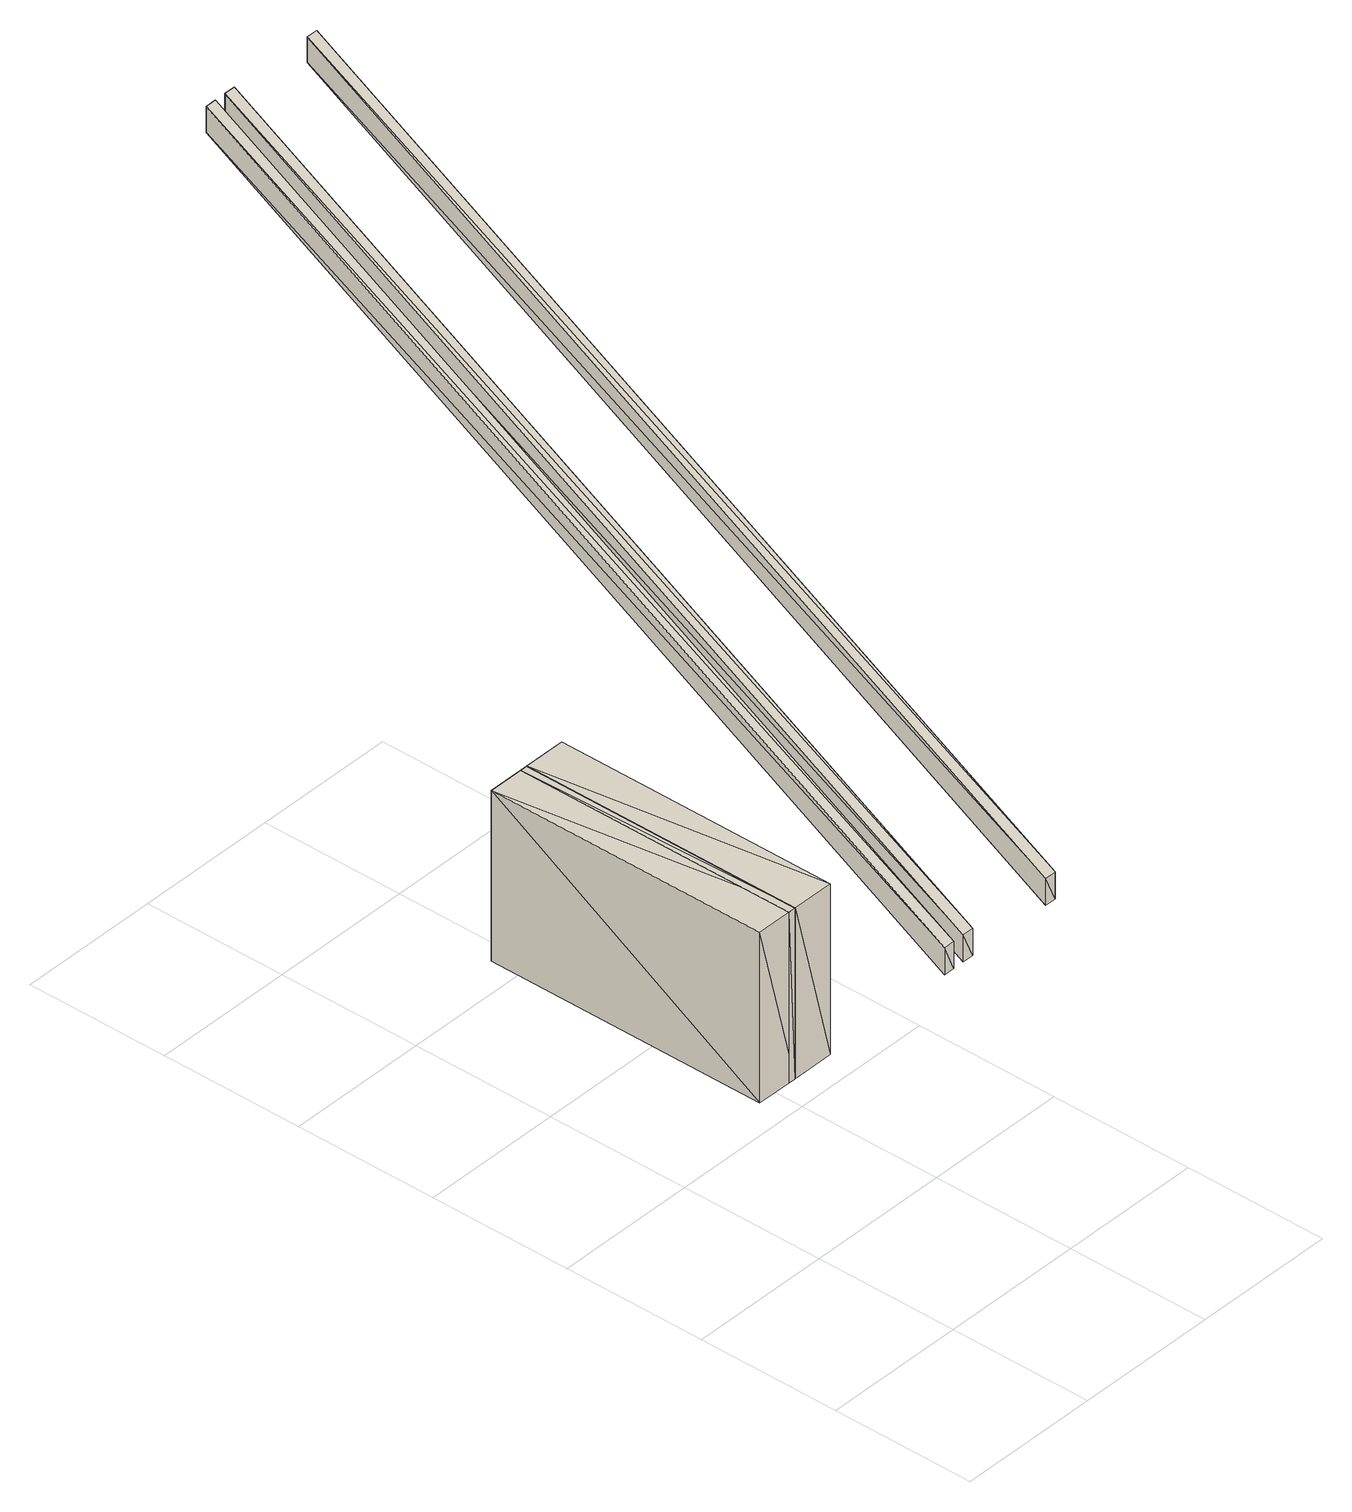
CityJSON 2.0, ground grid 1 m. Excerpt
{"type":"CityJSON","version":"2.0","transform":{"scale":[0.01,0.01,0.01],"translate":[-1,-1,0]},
"CityObjects":{
"building1":{"type":"Building","attributes":{"info":{"id":37833,"type":"IfcMember","GlobalId":"3ePWkSzvLApwXTt3b0I2nV","OwnerHistory":"#12","Name":"Sparren-21","ObjectPlacement":"#37816","Representation":"#37829","Tag":"7D626D3E-AA80-4308-86-DA-76F09E2350F5"},"psets":{"Pset_BeamCommon":{"Slope":{"id":37838,"class":"IfcPropertySingleValue","value":1718.87,"value_type":"IfcPlaneAngleMeasure"},"IsExternal":{"id":37839,"class":"IfcPropertySingleValue","value":false,"value_type":"IfcBoolean"},"LoadBearing":{"id":37840,"class":"IfcPropertySingleValue","value":true,"value_type":"IfcBoolean"},"id":37841},"AC_Pset_Name":{"Name":{"id":37850,"class":"IfcPropertySingleValue","value":"Sparren-21","value_type":"IfcLabel"},"id":37851},"ArchiCADProperties":{"Komplette Element-ID":{"id":37857,"class":"IfcPropertySingleValue","value":"Sparren-21","value_type":"IfcLabel"},"Kompakte Element-ID":{"id":37858,"class":"IfcPropertySingleValue","value":"Sparren-21","value_type":"IfcLabel"},"Name des Sachmerkmal-Objekts":{"id":37859,"class":"IfcPropertySingleValue","value_type":"IfcLabel"},"Ursprungsgeschoss":{"id":37860,"class":"IfcPropertySingleValue","value":"Dachgeschoss","value_type":"IfcLabel"},"Raumname":{"id":37861,"class":"IfcPropertySingleValue","value_type":"IfcLabel"},"Raumnummer":{"id":37862,"class":"IfcPropertySingleValue","value_type":"IfcLabel"},"Ebene":{"id":37863,"class":"IfcPropertySingleValue","value":"Dachkonstruktion","value_type":"IfcLabel"},"Typ":{"id":37864,"class":"IfcPropertySingleValue","value":"Objekt","value_type":"IfcLabel"},"Geschützt":{"id":37865,"class":"IfcPropertySingleValue","value":false,"value_type":"IfcBoolean"},"Bibliothekselement-Name":{"id":37866,"class":"IfcPropertySingleValue","value_type":"IfcLabel"},"Baustoff / Mehrschichtiger Aufbau / Profil / Schraffur":{"id":37867,"class":"IfcPropertySingleValue","value":"Solid","value_type":"IfcLabel"},"Etikettentext":{"id":37868,"class":"IfcPropertySingleValue","value_type":"IfcLabel"},"Eindeutige ID":{"id":37869,"class":"IfcPropertySingleValue","value_type":"IfcLabel"},"Verknüpfte Änderungen":{"id":37870,"class":"IfcPropertySingleValue","value_type":"IfcLabel"},"Tragende Funktion":{"id":37871,"class":"IfcPropertySingleValue","value":"Nicht definiert","value_type":"IfcLabel"},"Lage":{"id":37872,"class":"IfcPropertySingleValue","value":"Nicht definiert","value_type":"IfcLabel"},"Element-Klassifizierung":{"id":37873,"class":"IfcPropertySingleValue","value":"Stab / Stabträger","value_type":"IfcLabel"},"Umbau-Status":{"id":37874,"class":"IfcPropertySingleValue","value":"Bestand","value_type":"IfcLabel"},"Anzeigen auf Umbau-Filter":{"id":37875,"class":"IfcPropertySingleValue","value":"Alle relevanten Filter","value_type":"IfcLabel"},"ARCHICAD IFC ID":{"id":37876,"class":"IfcPropertySingleValue","value":"3ePWkSzvLApwXTt3b0I2nV","value_type":"IfcLabel"},"Externe IFC ID":{"id":37877,"class":"IfcPropertySingleValue","value_type":"IfcLabel"},"Drehwinkel":{"id":37878,"class":"IfcPropertySingleValue","value":90,"value_type":"IfcPlaneAngleMeasure"},"Oberfläche":{"id":37879,"class":"IfcPropertySingleValue","value":"Kiefer","value_type":"IfcLabel"},"id":37880},"ArchiCADQuantities":{"Höhenangabe zum Projekt-Nullpunkt":{"id":37908,"class":"IfcQuantityLength","value":3.2},"Höhe zu Geschoss":{"id":37909,"class":"IfcQuantityLength","value":0.5},"Oberflächenbereich":{"id":37910,"class":"IfcQuantityArea","value":3.08},"Netto-Volumen":{"id":37911,"class":"IfcQuantityVolume","value":0.0813},"Fläche":{"id":37912,"class":"IfcQuantityArea","value":0.4},"Höhe (Z Größe)":{"id":37913,"class":"IfcQuantityLength","value":2.89},"Länge (A)":{"id":37914,"class":"IfcQuantityLength","value":2.5},"Volumen":{"id":37915,"class":"IfcQuantityVolume","value":0.0813},"Breite (B)":{"id":37916,"class":"IfcQuantityLength","value":1},"id":37917}}},"geometry":[{"type":"MultiSurface","lod":"2","boundaries":[[[0,1,2]],[[0,2,3]],[[4,2,5]],[[4,3,2]],[[3,6,0]],[[3,4,6]],[[6,7,1]],[[0,6,1]],[[5,2,1]],[[5,1,7]],[[5,6,4]],[[7,6,5]]]}]},
"building2":{"type":"Building","attributes":{"info":{"id":37956,"type":"IfcMember","GlobalId":"09OmJpUcj4WvNp2dXHFMWj","OwnerHistory":"#12","Name":"Sparren-22","ObjectPlacement":"#37939","Representation":"#37952","Tag":"478277F6-2A8B-4D9B-A7-C6-59173581CD24"},"psets":{"Pset_BeamCommon":{"Slope":{"id":37961,"class":"IfcPropertySingleValue","value":1718.87,"value_type":"IfcPlaneAngleMeasure"},"IsExternal":{"id":37962,"class":"IfcPropertySingleValue","value":false,"value_type":"IfcBoolean"},"LoadBearing":{"id":37963,"class":"IfcPropertySingleValue","value":true,"value_type":"IfcBoolean"},"id":37964},"AC_Pset_Name":{"Name":{"id":37973,"class":"IfcPropertySingleValue","value":"Sparren-22","value_type":"IfcLabel"},"id":37974},"ArchiCADProperties":{"Komplette Element-ID":{"id":37980,"class":"IfcPropertySingleValue","value":"Sparren-22","value_type":"IfcLabel"},"Kompakte Element-ID":{"id":37981,"class":"IfcPropertySingleValue","value":"Sparren-22","value_type":"IfcLabel"},"Name des Sachmerkmal-Objekts":{"id":37982,"class":"IfcPropertySingleValue","value_type":"IfcLabel"},"Ursprungsgeschoss":{"id":37983,"class":"IfcPropertySingleValue","value":"Dachgeschoss","value_type":"IfcLabel"},"Raumname":{"id":37984,"class":"IfcPropertySingleValue","value_type":"IfcLabel"},"Raumnummer":{"id":37985,"class":"IfcPropertySingleValue","value_type":"IfcLabel"},"Ebene":{"id":37986,"class":"IfcPropertySingleValue","value":"Dachkonstruktion","value_type":"IfcLabel"},"Typ":{"id":37987,"class":"IfcPropertySingleValue","value":"Objekt","value_type":"IfcLabel"},"Geschützt":{"id":37988,"class":"IfcPropertySingleValue","value":false,"value_type":"IfcBoolean"},"Bibliothekselement-Name":{"id":37989,"class":"IfcPropertySingleValue","value_type":"IfcLabel"},"Baustoff / Mehrschichtiger Aufbau / Profil / Schraffur":{"id":37990,"class":"IfcPropertySingleValue","value":"Solid","value_type":"IfcLabel"},"Etikettentext":{"id":37991,"class":"IfcPropertySingleValue","value_type":"IfcLabel"},"Eindeutige ID":{"id":37992,"class":"IfcPropertySingleValue","value_type":"IfcLabel"},"Verknüpfte Änderungen":{"id":37993,"class":"IfcPropertySingleValue","value_type":"IfcLabel"},"Tragende Funktion":{"id":37994,"class":"IfcPropertySingleValue","value":"Nicht definiert","value_type":"IfcLabel"},"Lage":{"id":37995,"class":"IfcPropertySingleValue","value":"Nicht definiert","value_type":"IfcLabel"},"Element-Klassifizierung":{"id":37996,"class":"IfcPropertySingleValue","value":"Stab / Stabträger","value_type":"IfcLabel"},"Umbau-Status":{"id":37997,"class":"IfcPropertySingleValue","value":"Bestand","value_type":"IfcLabel"},"Anzeigen auf Umbau-Filter":{"id":37998,"class":"IfcPropertySingleValue","value":"Alle relevanten Filter","value_type":"IfcLabel"},"ARCHICAD IFC ID":{"id":37999,"class":"IfcPropertySingleValue","value":"09OmJpUcj4WvNp2dXHFMWj","value_type":"IfcLabel"},"Externe IFC ID":{"id":38000,"class":"IfcPropertySingleValue","value_type":"IfcLabel"},"Drehwinkel":{"id":38001,"class":"IfcPropertySingleValue","value":90,"value_type":"IfcPlaneAngleMeasure"},"Oberfläche":{"id":38002,"class":"IfcPropertySingleValue","value":"Kiefer","value_type":"IfcLabel"},"id":38003},"ArchiCADQuantities":{"Höhenangabe zum Projekt-Nullpunkt":{"id":38031,"class":"IfcQuantityLength","value":3.2},"Höhe zu Geschoss":{"id":38032,"class":"IfcQuantityLength","value":0.5},"Oberflächenbereich":{"id":38033,"class":"IfcQuantityArea","value":3.08},"Netto-Volumen":{"id":38034,"class":"IfcQuantityVolume","value":0.0813},"Fläche":{"id":38035,"class":"IfcQuantityArea","value":0.4},"Höhe (Z Größe)":{"id":38036,"class":"IfcQuantityLength","value":2.89},"Länge (A)":{"id":38037,"class":"IfcQuantityLength","value":2.5},"Volumen":{"id":38038,"class":"IfcQuantityVolume","value":0.0813},"Breite (B)":{"id":38039,"class":"IfcQuantityLength","value":1},"id":38040}}},"geometry":[{"type":"MultiSurface","lod":"2","boundaries":[[[8,9,10]],[[8,10,11]],[[12,10,13]],[[12,11,10]],[[11,14,8]],[[11,12,14]],[[14,15,9]],[[8,14,9]],[[13,10,9]],[[13,9,15]],[[13,14,12]],[[15,14,13]]]}]},
"building3":{"type":"Building","attributes":{"info":{"id":23944,"type":"IfcWindow","GlobalId":"0B1RwEzzP3CfME5NR$Vqh5","OwnerHistory":"#12","Name":"EG-Fenster-7","ObjectPlacement":"#23298","Representation":"#23940","Tag":"E5AC7902-7454-439D-AF-DD-A1E5E37A0D08","OverallHeight":1.2,"OverallWidth":2},"psets":{"Fenster Linien-Sachmerkmale":{"LiningDepth":0.05,"LiningThickness":0.07,"MullionThickness":0.07,"FirstMullionOffset":0.5,"id":24190},"Fenster Flügel-Sachmerkmale - Panel1":{"OperationType":"SIDEHUNGLEFTHAND","PanelPosition":"LEFT","FrameDepth":0.05,"FrameThickness":0.05,"id":24193},"Fenster Flügel-Sachmerkmale - Panel2":{"OperationType":"SIDEHUNGRIGHTHAND","PanelPosition":"RIGHT","FrameDepth":0.05,"FrameThickness":0.05,"id":24195},"Pset_WindowCommon":{"ThermalTransmittance":{"id":23952,"class":"IfcPropertySingleValue","value":1.4,"value_type":"IfcThermalTransmittanceMeasure"},"id":23953},"AC_Pset_Name":{"Name":{"id":23960,"class":"IfcPropertySingleValue","value":"EG-Fenster-7","value_type":"IfcLabel"},"id":23961},"ArchiCADProperties":{"Komplette Element-ID":{"id":23967,"class":"IfcPropertySingleValue","value":"EG-Fenster-7","value_type":"IfcLabel"},"Kompakte Element-ID":{"id":23968,"class":"IfcPropertySingleValue","value":"EG-Fenster-7","value_type":"IfcLabel"},"Name des Sachmerkmal-Objekts":{"id":23969,"class":"IfcPropertySingleValue","value_type":"IfcLabel"},"Ursprungsgeschoss":{"id":23970,"class":"IfcPropertySingleValue","value":"Erdgeschoss","value_type":"IfcLabel"},"Raumname":{"id":23971,"class":"IfcPropertySingleValue","value":"Küche","value_type":"IfcLabel"},"Raumnummer":{"id":23972,"class":"IfcPropertySingleValue","value":"6","value_type":"IfcLabel"},"Ebene":{"id":23973,"class":"IfcPropertySingleValue","value":"Außenwände","value_type":"IfcLabel"},"Typ":{"id":23974,"class":"IfcPropertySingleValue","value":"Fenster","value_type":"IfcLabel"},"Geschützt":{"id":23975,"class":"IfcPropertySingleValue","value":false,"value_type":"IfcBoolean"},"Bibliothekselement-Name":{"id":23976,"class":"IfcPropertySingleValue","value":"IFC Fenster - zwei Panele - Vertikal","value_type":"IfcLabel"},"Baustoff / Mehrschichtiger Aufbau / Profil / Schraffur":{"id":23977,"class":"IfcPropertySingleValue","value":"Solid","value_type":"IfcLabel"},"Etikettentext":{"id":23978,"class":"IfcPropertySingleValue","value_type":"IfcLabel"},"Eindeutige ID":{"id":23979,"class":"IfcPropertySingleValue","value_type":"IfcLabel"},"Verknüpfte Änderungen":{"id":23980,"class":"IfcPropertySingleValue","value_type":"IfcLabel"},"Tragende Funktion":{"id":23981,"class":"IfcPropertySingleValue","value":"Nicht definiert","value_type":"IfcLabel"},"Lage":{"id":23982,"class":"IfcPropertySingleValue","value":"Nicht definiert","value_type":"IfcLabel"},"Element-Klassifizierung":{"id":23983,"class":"IfcPropertySingleValue","value":"Fenster","value_type":"IfcLabel"},"Umbau-Status":{"id":23984,"class":"IfcPropertySingleValue","value":"Bestand","value_type":"IfcLabel"},"Anzeigen auf Umbau-Filter":{"id":23985,"class":"IfcPropertySingleValue","value":"Alle relevanten Filter","value_type":"IfcLabel"},"ARCHICAD IFC ID":{"id":23986,"class":"IfcPropertySingleValue","value":"0B1RwEzzP3CfME5NR$Vqh5","value_type":"IfcLabel"},"Externe IFC ID":{"id":23987,"class":"IfcPropertySingleValue","value_type":"IfcLabel"},"Marker-Text":{"id":23988,"class":"IfcPropertySingleValue","value":"1","value_type":"IfcLabel"},"Von Raum":{"id":23989,"class":"IfcPropertySingleValue","value":"Küche","value_type":"IfcLabel"},"zu Raum":{"id":23990,"class":"IfcPropertySingleValue","value_type":"IfcLabel"},"Ausrichtung":{"id":23991,"class":"IfcPropertySingleValue","value":"L","value_type":"IfcLabel"},"Von Raum-Nummer":{"id":23992,"class":"IfcPropertySingleValue","value":"6","value_type":"IfcLabel"},"Zu Raum-Nummer":{"id":23993,"class":"IfcPropertySingleValue","value_type":"IfcLabel"},"Anschlagsmaße":{"id":23994,"class":"IfcPropertySingleValue","value":"2,00x1,20","value_type":"IfcLabel"},"Größe Wandloch":{"id":23995,"class":"IfcPropertySingleValue","value":"2,00x1,20","value_type":"IfcLabel"},"Größe laut Eingabe":{"id":23996,"class":"IfcPropertySingleValue","value":"2,00x1,20","value_type":"IfcLabel"},"Wandstruktur":{"id":23997,"class":"IfcPropertySingleValue","value":"Leichtbeton 102890359","value_type":"IfcLabel"},"Nominale B x H":{"id":23998,"class":"IfcPropertySingleValue","value":"2,00x1,20","value_type":"IfcLabel"},"Nominale B x H x T":{"id":23999,"class":"IfcPropertySingleValue","value":"2,00x1,20x0,30","value_type":"IfcLabel"},"id":24000},"AC_Pset_IFC_Fenster_-_zwei_Panele_-_Vertikal":{"Wandkontur (0-Keine,1-Voll,2-Seite,3-Länge)":{"id":24038,"class":"IfcPropertySingleValue","value":1,"value_type":"IfcReal"},"Fixpunkte 0-Kein,1-2D,2-3D,3-Alle":{"id":24039,"class":"IfcPropertySingleValue","value":3,"value_type":"IfcReal"},"2D-Fixpunkte in 3D zeigen":{"id":24040,"class":"IfcPropertySingleValue","value":true,"value_type":"IfcBoolean"},"Loch übernimmt Oberflächenmaterial der Wandseite":{"id":24041,"class":"IfcPropertySingleValue","value":false,"value_type":"IfcBoolean"},"Öffnungsoberfläche ist gebogen in gebogenen Wänden":{"id":24042,"class":"IfcPropertySingleValue","value":false,"value_type":"IfcBoolean"},"Grundtyp":{"id":24043,"class":"IfcPropertySingleValue","value":"IfcWindow","value_type":"IfcLabel"},"Name":{"id":24044,"class":"IfcPropertySingleValue","value_type":"IfcLabel"},"Beschreibung":{"id":24045,"class":"IfcPropertySingleValue","value_type":"IfcLabel"},"Objektetikett":{"id":24046,"class":"IfcPropertySingleValue","value_type":"IfcLabel"},"Etikett":{"id":24047,"class":"IfcPropertySingleValue","value_type":"IfcLabel"},"Konstruktionsmaterial":{"id":24048,"class":"IfcPropertySingleValue","value":"Aluminium","value_type":"IfcLabel"}," Konstruktionsmaterial ID":{"id":24049,"class":"IfcPropertySingleValue","value":1,"value_type":"IfcReal"},"Fensterrahmen ( Strich )":{"id":24050,"class":"IfcPropertySingleValue","value":true,"value_type":"IfcBoolean"},"Breite Feld 1":{"id":24051,"class":"IfcPropertySingleValue","value":0.5,"value_type":"IfcReal"},"Rahmendicke = Wanddicke":{"id":24052,"class":"IfcPropertySingleValue","value":false,"value_type":"IfcBoolean"},"Öffnungstyp Rahmen 1 (gs_Lsash_openum)":{"id":24053,"class":"IfcPropertySingleValue","value":"Drehflügel Rechts","value_type":"IfcLabel"},"Öffnungstyp Rahmen 1 (i_Lsash_openum)":{"id":24054,"class":"IfcPropertySingleValue","value":1,"value_type":"IfcReal"},"Öffnungstyp Rahmen 2 (gs_Rsash_openum)":{"id":24055,"class":"IfcPropertySingleValue","value":"Drehflügel Links","value_type":"IfcLabel"},"Öffnungstyp Rahmen 2 (i_Rsash_openum)":{"id":24056,"class":"IfcPropertySingleValue","value":2,"value_type":"IfcReal"},"Symbol-Stift":{"id":24057,"class":"IfcPropertySingleValue","value_type":"IfcLabel"},"Rahmen-Schraffur-Typ":{"id":24058,"class":"IfcPropertySingleValue","value":"Holz","value_type":"IfcLabel"},"Rahmen-Schraffur-Stift":{"id":24059,"class":"IfcPropertySingleValue","value_type":"IfcLabel"},"Rahmen-Schraffurhintergrund-Stift":{"id":24060,"class":"IfcPropertySingleValue","value_type":"IfcLabel"},"Flügel Schraffur-Typ":{"id":24061,"class":"IfcPropertySingleValue","value":"0","value_type":"IfcLabel"},"Flügel Schraffur-Stift":{"id":24062,"class":"IfcPropertySingleValue","value_type":"IfcLabel"},"Flügel Schraffurhintergrund-Stift":{"id":24063,"class":"IfcPropertySingleValue","value_type":"IfcLabel"},"Rahmen-Stift":{"id":24064,"class":"IfcPropertySingleValue","value_type":"IfcLabel"},"Stift Flügel":{"id":24065,"class":"IfcPropertySingleValue","value_type":"IfcLabel"},"Glas-Stift":{"id":24066,"class":"IfcPropertySingleValue","value_type":"IfcLabel"},"Rahmen Oberflächenmaterial":{"id":24067,"class":"IfcPropertySingleValue","value":"Kiefer","value_type":"IfcLabel"},"Flügel Oberflächenmaterial":{"id":24068,"class":"IfcPropertySingleValue","value":"Kiefer, glänzend","value_type":"IfcLabel"},"Glas Oberflächenmaterial":{"id":24069,"class":"IfcPropertySingleValue","value":"Glas","value_type":"IfcLabel"},"IFC Betrieb (ifc_optypestr)":{"id":24070,"class":"IfcPropertySingleValue","value":"Zweiflügelfenster - vertikal","value_type":"IfcLabel"},"IFC Betrieb (ifc_optype)":{"id":24071,"class":"IfcPropertySingleValue","value":2,"value_type":"IfcReal"},"id":24072},"BaseQuantities":{"GrossArea":{"id":24111,"class":"IfcQuantityArea","value":2.4},"Height":{"id":24112,"class":"IfcQuantityLength","value":1.2},"Width":{"id":24113,"class":"IfcQuantityLength","value":2},"Perimeter":{"id":24114,"class":"IfcQuantityLength","value":6.4},"Area":{"id":24115,"class":"IfcQuantityArea","value":2.4},"Volume":{"id":24116,"class":"IfcQuantityVolume","value":0.0397},"Depth":{"id":24117,"class":"IfcQuantityLength","value":0.3},"id":24118},"ArchiCADQuantities":{"Höhenangabe zum Projekt-Nullpunkt":{"id":24123,"class":"IfcQuantityLength","value":0.95},"Höhe zu Geschoss":{"id":24124,"class":"IfcQuantityLength","value":0.95},"Höhe":{"id":24125,"class":"IfcQuantityLength","value":1.2},"Oberflächenbereich":{"id":24126,"class":"IfcQuantityArea","value":7.21},"Netto-Volumen":{"id":24127,"class":"IfcQuantityVolume","value":0.0397},"Breite":{"id":24128,"class":"IfcQuantityLength","value":2},"Dicke":{"id":24129,"class":"IfcQuantityLength","value":0.05},"F/T nominale Brüstungs-/Schwellenhöhe":{"id":24130,"class":"IfcQuantityLength","value":0.95},"F/T Brüstungs-/Schwellenhöhe auf der Anschlagseite":{"id":24131,"class":"IfcQuantityLength","value":0.95},"F/T Brüstungs-/Schwellenhöhe gegenüber der Anschlagseite":{"id":24132,"class":"IfcQuantityLength","value":0.95},"F/T nominale Sturzhöhe":{"id":24133,"class":"IfcQuantityLength","value":2.15},"F/T Sturzhöhe auf der Anschlagseite":{"id":24134,"class":"IfcQuantityLength","value":2.15},"F/T Sturzhöhe gegenüber der Anschlagseite":{"id":24135,"class":"IfcQuantityLength","value":2.15},"F/T Öffnungsbreite auf der Anschlagseite":{"id":24136,"class":"IfcQuantityLength","value":2},"F/T Öffnungsbreite gegenüber der Anschlagseite":{"id":24137,"class":"IfcQuantityLength","value":2},"F/T Höhe der Öffnung auf der Anschlagseite":{"id":24138,"class":"IfcQuantityLength","value":1.2},"F/T Höhe der Öffnung gegenüber der Anschlagseite":{"id":24139,"class":"IfcQuantityLength","value":1.2},"F/T Oberfläche der Öffnung auf der Anschlagseite":{"id":24140,"class":"IfcQuantityArea","value":2.4},"F/T Oberfläche der Öffnung gegenüber der Anschlagseite":{"id":24141,"class":"IfcQuantityArea","value":2.4},"Nominale F/T Öffnungsbreite auf der Anschlagseite":{"id":24142,"class":"IfcQuantityLength","value":2},"Nominale F/T Öffnungsbreite gegenüber der Anschlagseite":{"id":24143,"class":"IfcQuantityLength","value":2},"Nominale F/T Höhe der Öffnung auf der Anschlagseite":{"id":24144,"class":"IfcQuantityLength","value":1.2},"Nominale F/T Höhe der Öffnung gegenüber der Anschlagseite":{"id":24145,"class":"IfcQuantityLength","value":1.2},"Nominale T/F Öffnungsoberfläche auf der Anschlagsseite":{"id":24146,"class":"IfcQuantityArea","value":2.4},"Nominale T/F Öffnungsoberfläche auf der Seite gegenüber der Anschlagsseite":{"id":24147,"class":"IfcQuantityArea","value":2.4},"F/T Volumen der Öffnung":{"id":24148,"class":"IfcQuantityVolume","value":0.0397},"T/F Öffnung Nominaler Oberflächenbereich":{"id":24149,"class":"IfcQuantityArea","value":2.4},"F/T nominales Volumen der Öffnung":{"id":24150,"class":"IfcQuantityVolume","value":0.72},"Brüstungshöhe":{"id":24151,"class":"IfcQuantityLength","value":0.95},"Wanddicke":{"id":24152,"class":"IfcQuantityLength","value":0.3},"id":24153},"AC_Equantity_IFC_Fenster_-_zwei_Panele_-_Vertikal":{"Maß 1":{"id":24158,"class":"IfcQuantityLength","value":2},"Maß 2":{"id":24159,"class":"IfcQuantityLength","value":1.2},"Höhe":{"id":24160,"class":"IfcQuantityLength","value":1},"Brüstungshöhe zum aktuellen Geschoss":{"id":24161,"class":"IfcQuantityLength","value":0.95},"Untere Ebene":{"id":24162,"class":"IfcQuantityLength","value":1},"Obere Ebene":{"id":24163,"class":"IfcQuantityLength","value":0},"Rohbauöffnung Breite":{"id":24164,"class":"IfcQuantityLength","value":2},"Rohbauöffnung Höhe":{"id":24165,"class":"IfcQuantityLength","value":1.2},"Architekturlichte Breite":{"id":24166,"class":"IfcQuantityLength","value":2},"Anschlag Höhe":{"id":24167,"class":"IfcQuantityLength","value":1.2},"Rahmen Breite":{"id":24168,"class":"IfcQuantityLength","value":2},"Rahmen Höhe":{"id":24169,"class":"IfcQuantityLength","value":1.2},"Breite Mittelrahmen":{"id":24170,"class":"IfcQuantityLength","value":0.07},"Rahmen-Dicke":{"id":24171,"class":"IfcQuantityLength","value":0.05},"Rahmen-Breite":{"id":24172,"class":"IfcQuantityLength","value":0.07},"Flügelrahmen-Dicke":{"id":24173,"class":"IfcQuantityLength","value":0.05},"Flügelrahmen-Breite":{"id":24174,"class":"IfcQuantityLength","value":0.05},"Rahmendicke Rahmen 1":{"id":24175,"class":"IfcQuantityLength","value":0.05},"Rahmenbreite Rahmen 1":{"id":24176,"class":"IfcQuantityLength","value":0.05},"Rahmendicke Rahmen 2":{"id":24177,"class":"IfcQuantityLength","value":0.05},"Rahmenbreite Rahmen 2":{"id":24178,"class":"IfcQuantityLength","value":0.05},"Glas-Dicke":{"id":24179,"class":"IfcQuantityLength","value":0.02},"AC Linkes Öffnungsübermaß":{"id":24180,"class":"IfcQuantityLength","value":0},"AC Rechtes Öffnungsübermaß":{"id":24181,"class":"IfcQuantityLength","value":0},"AC Oberes Öffnungsübermaß":{"id":24182,"class":"IfcQuantityLength","value":0},"AC Unteres Öffnungsübermaß":{"id":24183,"class":"IfcQuantityLength","value":0},"id":24184}}},"geometry":[{"type":"MultiSurface","lod":"2","boundaries":[[[16,17,18]],[[16,18,19]],[[20,16,21]],[[22,23,21]],[[22,21,16]],[[24,17,25]],[[26,23,22]],[[27,20,26]],[[27,25,20]],[[28,24,29]],[[28,29,27]],[[28,17,24]],[[17,16,25]],[[25,16,20]],[[22,28,27]],[[22,27,26]],[[30,18,17]],[[30,17,28]],[[31,32,33]],[[19,34,33]],[[19,33,32]],[[35,30,36]],[[37,34,19]],[[38,31,37]],[[38,36,31]],[[18,39,38]],[[18,35,39]],[[18,30,35]],[[19,18,38]],[[19,38,37]],[[30,32,36]],[[36,32,31]],[[19,32,22]],[[19,22,16]],[[28,22,32]],[[28,32,30]],[[20,21,34]],[[20,34,37]],[[37,31,26]],[[37,26,20]],[[23,26,31]],[[23,31,33]],[[33,34,21]],[[33,21,23]],[[24,25,38]],[[24,38,39]],[[39,35,29]],[[39,29,24]],[[27,29,35]],[[27,35,36]],[[36,38,25]],[[36,25,27]],[[40,41,37]],[[40,37,34]],[[41,42,43]],[[41,40,42]],[[44,40,45]],[[44,42,40]],[[46,47,44]],[[46,44,45]],[[46,41,43]],[[46,43,47]],[[31,37,41]],[[31,41,46]],[[31,48,49]],[[31,33,48]],[[50,33,34]],[[50,48,33]],[[37,51,50]],[[37,50,34]],[[37,31,49]],[[37,49,51]],[[34,33,45]],[[34,45,40]],[[46,45,33]],[[46,33,31]],[[43,42,50]],[[43,50,51]],[[51,49,47]],[[51,47,43]],[[44,47,49]],[[44,49,48]],[[48,50,42]],[[48,42,44]],[[52,53,54]],[[52,54,55]],[[51,53,52]],[[51,52,50]],[[56,48,50]],[[56,50,52]],[[57,49,48]],[[57,48,56]],[[57,53,51]],[[57,51,49]],[[58,54,53]],[[58,53,57]],[[59,58,60]],[[59,60,61]],[[62,60,55]],[[62,61,60]],[[54,63,62]],[[54,62,55]],[[54,58,59]],[[54,59,63]],[[55,60,56]],[[55,56,52]],[[57,56,60]],[[57,60,58]],[[51,50,62]],[[51,62,63]],[[63,59,49]],[[63,49,51]],[[48,49,59]],[[48,59,61]],[[61,62,50]],[[61,50,48]],[[64,65,66]],[[64,66,67]],[[68,65,64]],[[68,64,69]],[[70,66,65]],[[70,65,68]],[[66,71,67]],[[66,70,71]],[[67,71,69]],[[67,69,64]],[[68,69,71]],[[68,71,70]],[[72,73,39]],[[72,39,38]],[[73,74,75]],[[73,72,74]],[[76,77,74]],[[76,74,72]],[[78,77,76]],[[79,78,76]],[[79,73,75]],[[79,75,78]],[[35,39,73]],[[35,73,79]],[[35,80,81]],[[35,36,80]],[[38,82,80]],[[38,80,36]],[[39,83,82]],[[39,82,38]],[[39,35,81]],[[39,81,83]],[[38,36,76]],[[38,76,72]],[[79,76,36]],[[79,36,35]],[[75,74,82]],[[75,82,83]],[[83,81,78]],[[83,78,75]],[[77,78,81]],[[77,81,80]],[[80,82,74]],[[80,74,77]],[[84,85,86]],[[84,86,87]],[[83,85,84]],[[83,84,82]],[[88,80,82]],[[88,82,84]],[[89,81,80]],[[89,80,88]],[[89,85,83]],[[89,83,81]],[[90,86,85]],[[90,85,89]],[[91,90,92]],[[91,92,93]],[[94,92,87]],[[94,93,92]],[[86,95,94]],[[86,94,87]],[[86,90,91]],[[86,91,95]],[[87,92,88]],[[87,88,84]],[[89,88,92]],[[89,92,90]],[[83,82,94]],[[83,94,95]],[[95,91,81]],[[95,81,83]],[[80,81,91]],[[80,91,93]],[[93,94,82]],[[93,82,80]],[[96,97,98]],[[96,98,99]],[[100,97,96]],[[100,96,101]],[[102,98,97]],[[102,97,100]],[[98,103,99]],[[98,102,103]],[[99,103,101]],[[99,101,96]],[[100,101,103]],[[100,103,102]]]}]},
"building4":{"type":"Building","attributes":{"info":{"id":22107,"type":"IfcOpeningElement","GlobalId":"2NE9qKcWUF2uoVhRSqTd_a","OwnerHistory":"#12","Name":"EG-Fenster-7","ObjectPlacement":"#22063","Representation":"#22103"},"psets":{"BaseQuantities":{"Depth":{"id":22112,"class":"IfcQuantityLength","value":0.3},"Height":{"id":22113,"class":"IfcQuantityLength","value":1.2},"Width":{"id":22114,"class":"IfcQuantityLength","value":2},"Area":{"id":22115,"class":"IfcQuantityArea","value":2.4},"Volume":{"id":22116,"class":"IfcQuantityVolume","value":0.0397},"id":22117}}},"geometry":[{"type":"MultiSurface","lod":"2","boundaries":[[[30,32,104]],[[30,104,105]],[[18,30,105]],[[18,105,106]],[[19,18,106]],[[19,106,107]],[[32,19,107]],[[32,107,104]],[[18,32,30]],[[18,19,32]],[[105,104,106]],[[104,107,106]],[[18,19,108]],[[18,108,109]],[[30,18,109]],[[30,109,110]],[[32,30,110]],[[32,110,111]],[[19,32,111]],[[19,111,108]],[[30,19,18]],[[30,32,19]],[[109,108,110]],[[108,111,110]]]}]},
"building5":{"type":"Building","attributes":{"info":{"id":38079,"type":"IfcMember","GlobalId":"3iSL8frGLDweFar9j4zgJ_","OwnerHistory":"#12","Name":"Sparren-23","ObjectPlacement":"#38062","Representation":"#38075","Tag":"3DB3AE4B-A425-47F3-BB-76-E3009AE09ABB"},"psets":{"Pset_BeamCommon":{"Slope":{"id":38084,"class":"IfcPropertySingleValue","value":1718.87,"value_type":"IfcPlaneAngleMeasure"},"IsExternal":{"id":38085,"class":"IfcPropertySingleValue","value":false,"value_type":"IfcBoolean"},"LoadBearing":{"id":38086,"class":"IfcPropertySingleValue","value":true,"value_type":"IfcBoolean"},"id":38087},"AC_Pset_Name":{"Name":{"id":38096,"class":"IfcPropertySingleValue","value":"Sparren-23","value_type":"IfcLabel"},"id":38097},"ArchiCADProperties":{"Komplette Element-ID":{"id":38103,"class":"IfcPropertySingleValue","value":"Sparren-23","value_type":"IfcLabel"},"Kompakte Element-ID":{"id":38104,"class":"IfcPropertySingleValue","value":"Sparren-23","value_type":"IfcLabel"},"Name des Sachmerkmal-Objekts":{"id":38105,"class":"IfcPropertySingleValue","value_type":"IfcLabel"},"Ursprungsgeschoss":{"id":38106,"class":"IfcPropertySingleValue","value":"Dachgeschoss","value_type":"IfcLabel"},"Raumname":{"id":38107,"class":"IfcPropertySingleValue","value":"Galerie","value_type":"IfcLabel"},"Raumnummer":{"id":38108,"class":"IfcPropertySingleValue","value":"7","value_type":"IfcLabel"},"Ebene":{"id":38109,"class":"IfcPropertySingleValue","value":"Dachkonstruktion","value_type":"IfcLabel"},"Typ":{"id":38110,"class":"IfcPropertySingleValue","value":"Objekt","value_type":"IfcLabel"},"Geschützt":{"id":38111,"class":"IfcPropertySingleValue","value":false,"value_type":"IfcBoolean"},"Bibliothekselement-Name":{"id":38112,"class":"IfcPropertySingleValue","value_type":"IfcLabel"},"Baustoff / Mehrschichtiger Aufbau / Profil / Schraffur":{"id":38113,"class":"IfcPropertySingleValue","value":"Solid","value_type":"IfcLabel"},"Etikettentext":{"id":38114,"class":"IfcPropertySingleValue","value_type":"IfcLabel"},"Eindeutige ID":{"id":38115,"class":"IfcPropertySingleValue","value_type":"IfcLabel"},"Verknüpfte Änderungen":{"id":38116,"class":"IfcPropertySingleValue","value_type":"IfcLabel"},"Tragende Funktion":{"id":38117,"class":"IfcPropertySingleValue","value":"Nicht definiert","value_type":"IfcLabel"},"Lage":{"id":38118,"class":"IfcPropertySingleValue","value":"Nicht definiert","value_type":"IfcLabel"},"Element-Klassifizierung":{"id":38119,"class":"IfcPropertySingleValue","value":"Stab / Stabträger","value_type":"IfcLabel"},"Umbau-Status":{"id":38120,"class":"IfcPropertySingleValue","value":"Bestand","value_type":"IfcLabel"},"Anzeigen auf Umbau-Filter":{"id":38121,"class":"IfcPropertySingleValue","value":"Alle relevanten Filter","value_type":"IfcLabel"},"ARCHICAD IFC ID":{"id":38122,"class":"IfcPropertySingleValue","value":"3iSL8frGLDweFar9j4zgJ_","value_type":"IfcLabel"},"Externe IFC ID":{"id":38123,"class":"IfcPropertySingleValue","value_type":"IfcLabel"},"Drehwinkel":{"id":38124,"class":"IfcPropertySingleValue","value":90,"value_type":"IfcPlaneAngleMeasure"},"Oberfläche":{"id":38125,"class":"IfcPropertySingleValue","value":"Kiefer","value_type":"IfcLabel"},"id":38126},"ArchiCADQuantities":{"Höhenangabe zum Projekt-Nullpunkt":{"id":38154,"class":"IfcQuantityLength","value":3.2},"Höhe zu Geschoss":{"id":38155,"class":"IfcQuantityLength","value":0.5},"Oberflächenbereich":{"id":38156,"class":"IfcQuantityArea","value":3.08},"Netto-Volumen":{"id":38157,"class":"IfcQuantityVolume","value":0.0813},"Fläche":{"id":38158,"class":"IfcQuantityArea","value":0.4},"Höhe (Z Größe)":{"id":38159,"class":"IfcQuantityLength","value":2.89},"Länge (A)":{"id":38160,"class":"IfcQuantityLength","value":2.5},"Volumen":{"id":38161,"class":"IfcQuantityVolume","value":0.0813},"Breite (B)":{"id":38162,"class":"IfcQuantityLength","value":1},"id":38163}}},"geometry":[{"type":"MultiSurface","lod":"2","boundaries":[[[112,113,114]],[[112,114,115]],[[116,114,117]],[[116,115,114]],[[115,118,112]],[[115,116,118]],[[118,119,113]],[[112,118,113]],[[117,114,113]],[[117,113,119]],[[117,118,116]],[[119,118,117]]]}]}
},
"vertices":[
[50,600,627],[50,50,310],[58,50,310],[58,600,627],[58,600,609],[58,50,291],[50,600,609],[50,50,291],
[66,600,627],[66,50,310],[74,50,310],[74,600,627],[74,600,609],[74,50,291],[66,600,609],[66,50,291],
[112,220,95],[112,420,95],[117,420,95],[117,220,95],[112,317,102],[112,228,102],[112,220,215],[112,228,208],[112,413,102],[112,324,102],[112,317,208],[112,324,208],[112,420,215],[112,413,208],[117,420,215],[117,317,208],[117,220,215],[117,228,208],[117,228,102],[117,413,208],[117,324,208],[117,317,102],[117,324,102],[117,413,102],[115,228,102],[115,317,102],[115,230,104],[115,314,104],[115,230,206],[115,228,208],[115,317,208],[115,314,206],[117,230,206],[117,314,206],[117,230,104],[117,314,104],[117,225,99],[117,320,99],[120,320,99],[120,225,99],[117,225,210],[117,320,210],[120,320,210],[120,314,206],[120,225,210],[120,230,206],[120,230,104],[120,314,104],[116,230,104],[116,314,104],[118,314,104],[118,230,104],[116,314,206],[116,230,206],[118,314,206],[118,230,206],[115,324,102],[115,413,102],[115,326,104],[115,411,104],[115,324,208],[115,326,206],[115,411,206],[115,413,208],[117,326,206],[117,411,206],[117,326,104],[117,411,104],[117,322,99],[117,416,99],[120,416,99],[120,322,99],[117,322,210],[117,416,210],[120,416,210],[120,411,206],[120,322,210],[120,326,206],[120,326,104],[120,411,104],[116,326,104],[116,411,104],[118,411,104],[118,326,104],[116,411,206],[116,326,206],[118,411,206],[118,326,206],
[147,220,215],[147,420,215],[147,420,95],[147,220,95],[87,220,95],[87,420,95],[87,420,215],[87,220,215],
[136,600,627],[136,50,310],[144,50,310],[144,600,627],[144,600,609],[144,50,291],[136,600,609],[136,50,291]
]}
